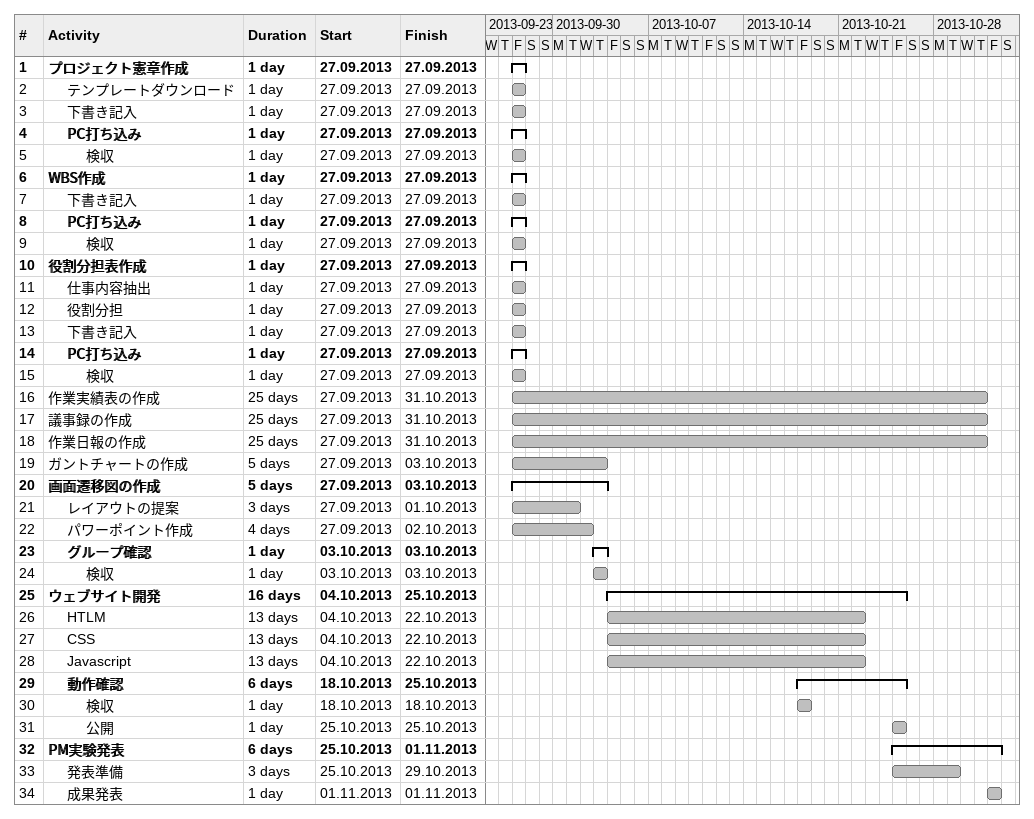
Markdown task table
| ID | Level | Task | Duration | Start | Finish |
|---|---|---|---|---|---|
| 1 | 1 | **プロジェクト憲章作成** | 1d | 2013-09-27 | 2013-09-27 |
| 2 | 2 | テンプレートダウンロード | 1d | 2013-09-27 | 2013-09-27 |
| 3 | 2 | 下書き記入 | 1d | 2013-09-27 | 2013-09-27 |
| 4 | 2 | **PC打ち込み** | 1d | 2013-09-27 | 2013-09-27 |
| 5 | 3 | 検収 | 1d | 2013-09-27 | 2013-09-27 |
| 6 | 1 | **WBS作成** | 1d | 2013-09-27 | 2013-09-27 |
| 7 | 2 | 下書き記入 | 1d | 2013-09-27 | 2013-09-27 |
| 8 | 2 | **PC打ち込み** | 1d | 2013-09-27 | 2013-09-27 |
| 9 | 3 | 検収 | 1d | 2013-09-27 | 2013-09-27 |
| 10 | 1 | **役割分担表作成** | 1d | 2013-09-27 | 2013-09-27 |
| 11 | 2 | 仕事内容抽出 | 1d | 2013-09-27 | 2013-09-27 |
| 12 | 2 | 役割分担 | 1d | 2013-09-27 | 2013-09-27 |
| 13 | 2 | 下書き記入 | 1d | 2013-09-27 | 2013-09-27 |
| 14 | 2 | **PC打ち込み** | 1d | 2013-09-27 | 2013-09-27 |
| 15 | 3 | 検収 | 1d | 2013-09-27 | 2013-09-27 |
| 16 | 1 | 作業実績表の作成 | 25d | 2013-09-27 | 2013-10-31 |
| 17 | 1 | 議事録の作成 | 25d | 2013-09-27 | 2013-10-31 |
| 18 | 1 | 作業日報の作成 | 25d | 2013-09-27 | 2013-10-31 |
| 19 | 1 | ガントチャートの作成 | 5d | 2013-09-27 | 2013-10-03 |
| 20 | 1 | **画面遷移図の作成** | 5d | 2013-09-27 | 2013-10-03 |
| 21 | 2 | レイアウトの提案 | 3d | 2013-09-27 | 2013-10-01 |
| 22 | 2 | パワーポイント作成 | 4d | 2013-09-27 | 2013-10-02 |
| 23 | 2 | **グループ確認** | 1d | 2013-10-03 | 2013-10-03 |
| 24 | 3 | 検収 | 1d | 2013-10-03 | 2013-10-03 |
| 25 | 1 | **ウェブサイト開発** | 16d | 2013-10-04 | 2013-10-25 |
| 26 | 2 | HTLM | 13d | 2013-10-04 | 2013-10-22 |
| 27 | 2 | CSS | 13d | 2013-10-04 | 2013-10-22 |
| 28 | 2 | Javascript | 13d | 2013-10-04 | 2013-10-22 |
| 29 | 2 | **動作確認** | 6d | 2013-10-18 | 2013-10-25 |
| 30 | 3 | 検収 | 1d | 2013-10-18 | 2013-10-18 |
| 31 | 3 | 公開 | 1d | 2013-10-25 | 2013-10-25 |
| 32 | 1 | **PM実験発表** | 6d | 2013-10-25 | 2013-11-01 |
| 33 | 2 | 発表準備 | 3d | 2013-10-25 | 2013-10-29 |
| 34 | 2 | 成果発表 | 1d | 2013-11-01 | 2013-11-01 |
